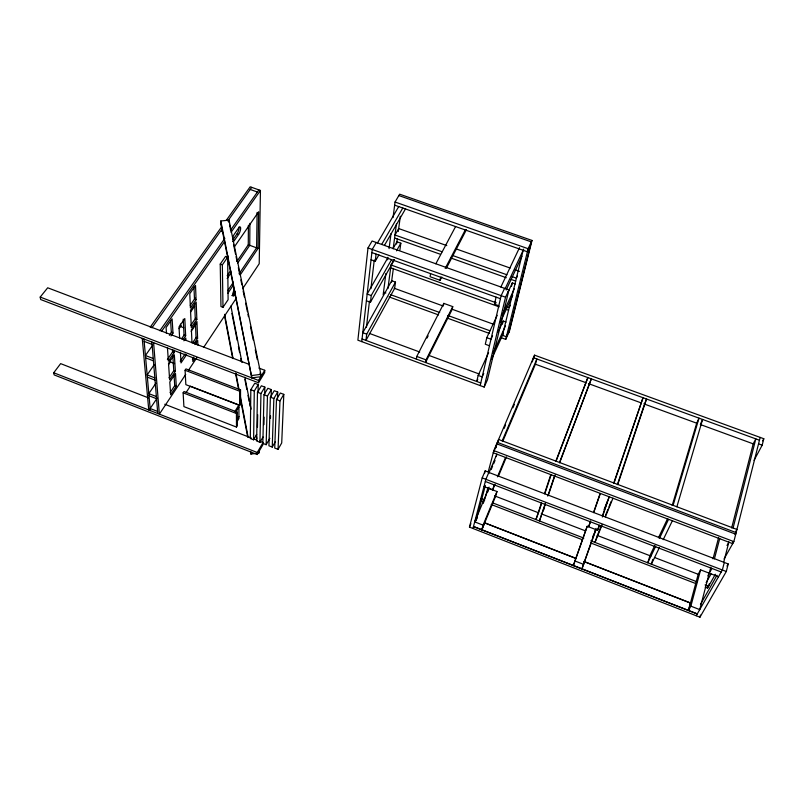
<?xml version="1.0" encoding="UTF-8"?>
<svg xmlns="http://www.w3.org/2000/svg" width="804" height="804" viewBox="0 0 804 804"><rect width="100%" height="100%" fill="white"/><g stroke="black" fill="none" stroke-linecap="round" stroke-linejoin="round"><path stroke-width="1.21" d="M240.537 389.86L240.527 404.08L239.692 405.447L185.845 384.654L185.081 370.252L185.975 368.905L240.537 389.86L239.682 391.226L239.692 405.447M237.019 261.3L248.265 244.798L248.406 225.241M249.923 223.341L249.742 245.331L237.743 262.958M258.074 392.101L258.215 384.573L254.757 383.257L250.818 389.689L250.305 438.522L253.612 439.808L256.717 434.522M259.33 450.883L259.29 452.903L250.959 454.099L250.979 452.069M251.833 377.87L220.819 220.979L229.019 220.165L260.868 374.362L260.818 376.714L251.833 377.87L220.859 223.432M253.612 439.808L254.285 391.015L258.215 384.573M257.109 212.437L256.607 247.833L239.079 273.832M240.175 274.988L258.084 248.366L258.647 211.764L234.487 246.697M226.266 220.366L250.175 186.799L260.436 190.458L259.21 263.732L242.567 288.797M264.657 394.623L264.848 387.116L261.38 385.789L257.471 392.231L256.637 440.994L259.943 442.28L263.039 436.984M257.461 427.195L257.682 414.663M148.378 397.849L60.642 363.629L53.737 372.754L54.119 374.895L257.22 454.521L257.25 452.491L263.029 442.572L259.511 441.205M249.491 364.493L47.697 287.792L40.2 297.068L40.642 299.52L258.506 382.774L258.546 380.433L264.737 370.292L258.878 368.061M259.943 442.28L260.948 393.568L264.848 387.116M271.119 397.096L271.34 389.598L267.873 388.272L263.993 394.734L262.848 443.416L266.164 444.702L269.853 438.331M264.737 370.292L264.687 372.634L258.506 382.774M263.933 424.663L264.114 417.155M266.164 444.702L267.471 396.07L271.34 389.598M277.43 399.518L277.712 392.03L274.234 390.704L270.375 397.186L268.928 445.788L272.244 447.084L275.3 441.758M270.466 418.341L270.536 415.839M272.244 447.084L273.862 398.523L277.712 392.03M276.486 399.528L274.737 448.049L278.063 449.346L281.712 442.954L283.802 394.362L280.315 393.035L276.486 399.528L279.973 400.864L278.063 449.346M368.001 247.944L357.88 340.182L484.179 387.066L487.425 379.87L508.952 289.882L372.091 241.009L368.001 247.944L505.535 297.219L484.179 387.066M361.76 341.62L372.222 249.461L376.292 242.506M366.433 327.288L369.468 301.098M370.925 288.636L374.262 259.963M366.694 334.152L365.961 340.404L394.633 288.405L395.498 282.103L391.709 280.737L362.775 332.705L366.694 334.152L395.498 282.103M366.393 300.776L370.433 302.254L371.217 295.55L391.578 259.561M371.046 259.792L375.237 261.3L376.081 254.094M383.176 294.777L385.9 273.46M387.649 259.803L387.97 257.32M389.086 248.627L390.985 233.723M393.055 217.572L395.045 202.025L399.658 194.186L531.997 240.436L509.424 331.208L505.736 339.368L501.023 337.65M387.95 288.505L391.056 264.918L394.071 259.612M393.176 248.788L396.432 223.964M391.528 282.073L393.357 268.415M396.613 244.054L397.347 238.607M398.292 231.532L400.342 216.256M399.91 249.954L400.834 243.2L396.915 241.803L393.196 248.335M416.331 359.087L416.773 356.443L443.798 303.379L452.742 306.615L452.23 309.289L425.557 362.514L426.03 359.87L452.742 306.615M430.602 273.651L430.09 276.717L440.069 280.305L441.788 276.998M440.069 280.305L440.602 277.239M443.305 306.053L443.798 303.379M488.571 352.735L478.149 375.398L476.752 381.498L477.787 379.237M497.214 315.319L486.792 337.68L485.294 344.233L489.455 345.76M498.802 305.741L494.47 304.193L496.088 297.138M480.169 385.578L501.153 295.651L504.6 288.334M502.41 324.112L503.153 321.027L506.078 322.082M511.535 286.204L512.329 282.897L515.364 283.973M502.48 335.328L523.163 250.295M505.736 339.368L528.148 248.707L531.997 240.436M508.771 332.635L531.323 241.893L398.844 195.553M754.031 460.34L762.182 445.195L763.8 438.733L534.549 355.157L493.837 450.602L488.199 472.018M733.228 541.534L732.695 543.655L493.264 452.783L496.158 445.999M472.963 528.479L485.887 479.315L488.882 472.26L485.194 470.853L482.189 477.898L469.466 527.112L699.942 617.201L726.303 571.493L728.203 563.956L488.812 472.42M724.042 558.961L733.851 541.615L760.172 437.406M731.65 527.967L753.197 443.848L755.82 438.883L733.087 527.997M723.67 562.388L728.886 541.986M724.283 562.458L722.364 569.986L696.224 615.743M484.571 473.265L485.194 470.853M714.414 558.85L719.741 538.509M699.942 617.201L700.485 615.1M705.198 587.211L707.54 588.116L708.173 585.704M709.208 583.865L708.575 586.277L705.078 584.93M710.826 567.212L699.731 609.613L690.867 606.156L688.445 610.497L698.194 574.297L700.606 569.865L718.515 576.739M713.017 558.86L718.665 537.374M476.109 520.53L485.365 485.465M495.475 448.572L496.731 443.808L735.73 534.188M496.088 447.124L497.354 442.361L736.122 532.6L735.057 534.509M497.776 442.532L498.58 439.476L736.926 529.444L735.851 531.354M485.003 498.601L487.897 487.797M496.249 456.561L496.892 454.159L488.691 473.516M487.797 491.927L489.093 487.113M690.867 606.156L700.606 569.865M688.445 610.497L690.475 602.98L584.387 561.684M483.073 525.143L481.807 529.786L495.656 496.239L496.972 491.515L488.762 488.36L474.702 521.876L483.073 525.143L496.972 491.515M483.988 486.561L492.701 489.917L494.098 484.842M532.298 361.911L533.454 357.73L759.458 440.21M533.675 358.293L534.549 355.157M676.878 506.781L702.595 419.457L700.726 423.487M672.204 505.455L696.696 423.185L699.018 418.15L673.099 505.354M652.778 559.443L651.361 564.177L659.441 547.484M541.414 503.033L535.926 519.595L538.097 513.927M544.539 493.566L550.8 474.621M538.529 512.801L541.665 503.304M544.81 493.807L551.102 474.812M545.373 503.214L539.434 520.952L545.192 504.651M547.755 496.118L554.489 476.028M548.378 495.163L555.142 475.003M555.976 461.496L587.845 377.578L555.876 461.094M543.383 510.6L544.539 507.183M617.351 484.671L644.115 405.296M617.763 484.46L646.557 399.005L644.517 404.111M587.211 526.258L573.352 565.574L587.211 526.258L597.553 530.228L599.171 525.494M602.789 514.841L607.221 501.817M613.653 483.274L643.029 397.719L614.035 483.053M602.367 517.002L609.221 496.832L604.085 509.605M597.342 535.454L594.99 542.409L602.085 524.962M593.01 536.409L593.804 534.087M596.116 529.394L581.915 568.91L595.653 529.504M590.628 520.881L588.588 526.781L590.528 521.846M593.493 512.62L600.035 493.746M593.804 512.379L600.357 493.465M559.534 462.481L591.332 378.845L559.614 462.863M594.719 531.816L596.096 528.399M597.553 530.228L599.543 525.303M597.804 534.318L601.503 525.223M605.663 514.992L607.975 509.304M608.899 507.033L611.211 501.344M605.402 516.821L612.97 498.219M481.797 529.826L484.671 522.861L575.865 558.368M492.701 489.917L495.073 484.219M498.4 476.259L506.46 456.903M497.425 476.852L505.505 457.466M475.888 520.771L477.335 517.304M483.134 503.465L484.591 500.008M469.466 527.112L470.913 523.675M502.198 440.833L536.891 358.976L535.414 364.212L502.771 441.336M491.184 469.546L492.621 466.139M493.586 463.868L495.023 460.471M504.088 428.482L505.555 425.035M512.902 407.789L514.369 404.342M509.424 330.012L506.379 336.745L501.706 335.047M491.606 359.197L503.505 333.087M483.747 373.488L482.189 376.885L478.149 375.398M493.073 353.067L505.505 325.841M510.289 305.229L509.254 307.48L506.892 306.625M497.947 332.353L503.153 321.027M500.299 322.273L512.691 295.42M492.54 335.851L490.983 339.218L486.792 337.68M501.867 315.691L514.299 288.817M505.535 297.219L508.952 289.882M507.636 292.957L512.329 282.897M530.56 244.959L527.384 251.773L394.643 205.151M517.444 275.893L516.389 278.154L511.676 276.476M506.178 289.983L521.987 256.215M505.203 288.556L523.716 249.119M494.47 304.193L495.535 301.942M500.872 287.008L519.505 247.642M654.707 545.635L649.903 555.695L647.763 562.79L655.762 546.067M658.446 537.796L667.521 518.781M659.501 538.268L668.566 519.324M663.21 539.685L672.365 520.761M427.004 338.092L428.13 335.881M445.195 268.425L465.295 229.914M446.371 268.194L466.431 229.683M435.838 263.782L455.617 226.507M762.634 440.893L763.8 438.733M707.811 575.855L711.912 568.428M706.143 582.679L711.058 573.925M726.997 545.474L728.836 542.197M370.433 302.254L394.382 259.752M396.523 250.838L400.834 243.2M707.54 588.116L715.379 574.257M387.618 258.134L367.157 294.073L371.217 295.55M700.445 604.407L717.007 575.272M726.977 566.086L728.203 563.956M375.237 261.3L378.955 254.868M384.523 245.22L405.568 208.769M381.679 244.436L402.824 207.965M257.22 454.521L262.978 444.612M377.498 242.939L398.744 206.538M279.973 400.864L283.802 394.362M237.019 421.728L238.929 418.572L238.919 404.945L190.277 386.161L186.216 392.362M236.487 427.085L237.311 425.728L237.27 412.13L184.015 391.508L183.131 392.844L183.905 406.603L236.487 427.085L236.436 413.497L237.27 412.13M237.009 419.598L238.929 416.452M235.039 411.266L238.919 404.945M235.693 412.392L238.919 407.125M185.704 374.443L159.353 414.14L153.594 342.685M188.478 370.272L196.799 357.74M203.734 347.288L236.326 298.204M170.116 392.633L174.981 385.317M192.377 359.217L193.774 357.127M176.297 386.322L170.659 394.794L169.795 382.011L175.503 373.508L176.297 386.322L174.729 385.709L174.056 375.227M194.839 358.433L192.819 361.468L192.658 357.961M231.793 295.57A4.412 1.317 -69.3 0 0 233.21 294.314L235.19 291.349M194.97 344.524L197.694 340.464L197.874 345.157M222.989 307.319L228.105 299.681L227.653 257.19L225.552 256.416L220.236 264.094L220.959 306.555L222.989 307.319L222.346 264.868L227.653 257.19M168.991 377.83L173.895 370.554M180.207 361.187L185.111 353.911M192.628 342.755L196.327 337.268M227.643 290.807L233.472 282.154M157.162 398.101L150.157 408.512L157.594 411.427M175.372 371.337L169.644 379.85L168.518 363.348L174.347 354.805L175.372 371.337L173.775 370.724L172.8 355.368M186.618 354.614L181.021 362.926L180.428 352.273M194.186 343.358L197.603 338.283L196.95 321.62L191.402 329.761L191.985 342.836M227.773 293.42L233.291 285.229M183.885 340.796L185.784 338.012L185.895 340.383M155.886 383.247L148.83 393.618L156.368 396.553M168.589 364.584L170.699 361.468M191.171 331.399L196.106 324.143M227.16 278.516L231.482 272.154M174.056 350.112L174.207 352.554L168.368 361.107L167.453 347.66M183.131 339.469L185.664 335.76L184.799 318.555L179.011 326.926L179.624 337.971M196.859 319.359L191.292 327.509L190.528 310.274L196.176 302.093L196.859 319.359L195.272 318.756L194.668 303.962M227.17 275.732L230.688 270.576M167.393 359.529L173.161 351.087M181.523 338.856L184.448 334.585M190.789 325.308L195.724 318.093M154.257 364.634L147.162 374.915L154.84 377.89M179.101 328.665L181.232 325.58M190.458 312.223L194.709 306.053M171.011 335.951L173.001 333.087L172.116 318.907L166.086 327.519L166.488 333.419M196.086 299.751L190.417 307.932L189.784 293.691L195.523 285.49L196.086 299.751L194.467 299.148L193.985 287.259M226.668 258.004L228.085 255.953M232.627 241.411A4.623 1.447 -70 0 0 234.446 240.406L238.587 234.446A4.603 1.437 -70.1 0 0 240.647 228.286A4.603 1.437 -70.1 0 0 238.577 228.055L234.416 234.024A4.623 1.447 -70 0 0 232.607 238.225M169.363 335.318L171.754 331.871M190.216 305.279L195.241 298.043M239.019 227.009A4.603 1.437 -70.1 0 1 237.029 233.874L232.879 239.833L234.446 240.406M159.845 330.735L224.879 238.265M230.668 230.044L258.898 189.905M161.483 331.449L224.587 241.542M231.039 232.346L260.436 190.458M152.589 345.298L145.423 355.519L153.242 358.524M151.906 327.811L222.015 229.14M227.793 220.999L251.712 187.352M150.217 327.158L221.2 227.492M251.853 375.508L260.868 374.362M395.045 202.025L528.148 248.707M446.793 245.602L398.694 228.557L394.985 235.019L442.13 251.773M456.18 248.918L510.158 268.044M514.851 269.702L519.545 271.36M452.742 255.541L506.962 274.797M394.593 237.994L440.441 254.295M451.024 258.064L506.279 277.712M510.982 279.38L515.686 281.058M250.205 189.463L257.401 192.025M371.87 252.577L500.44 298.696M391.046 264.988L496.249 302.806M390.674 267.802L499.153 306.847M505.043 308.967L508.58 310.233M394.161 288.234L442.381 305.721M451.798 309.128L494.138 324.474M237.029 233.874L238.587 234.446M383.518 292.093L385.86 292.947M390.543 294.646L439.687 312.505M447.878 315.48L489.998 330.796M248.265 244.798L258.084 248.366M389.076 296.917L438.562 314.927M447.989 318.354L489.234 333.369M758.534 443.858L762.182 445.195M535.534 364.252L586.146 382.764M588.498 383.619L641.461 402.995M643.823 403.849L696.787 423.226M700.314 424.512L753.278 443.878M220.236 264.094L222.346 264.868M369.378 333.399L419.688 352.001M429.055 355.458L479.365 374.071M416.773 356.443L426.03 359.87M362.061 338.956L480.772 382.985M233.21 294.314L234.698 294.867A4.412 1.317 -69.3 0 1 232.718 295.309A4.412 1.317 -69.3 0 1 234.155 289.932M183.754 327.751L180.558 326.545L180.428 324.082M197.603 338.283L196.045 337.69L195.462 323.399M493.837 450.602L733.851 541.615M185.664 335.76L184.066 335.147L183.232 319.168M173.001 333.087L171.342 332.454L170.599 320.635M40.2 297.068L258.546 380.433M174.207 352.554L172.579 351.941L172.428 349.489M144.167 341.388L152.087 344.424M482.189 477.898L726.303 571.493M250.818 389.689L254.285 391.015M257.471 392.231L260.948 393.568M263.993 394.734L267.471 396.07M270.375 397.186L273.862 398.523M485.325 481.475L721.218 571.996M174.579 363.619L170.347 361.991L170.187 359.619M185.081 370.252L239.682 391.226M145.635 357.84L153.433 360.845M494.54 495.857L537.725 512.49M541.233 513.836L585.583 530.921M597.251 535.424L650.949 556.097M654.446 557.453L698.797 574.528M481.234 498.47L484.732 499.827M492.892 502.972L583.825 538.097M590.819 540.801L696.917 581.774M480.712 500.45L483.053 501.354M491.234 504.51L582.428 539.765M590.618 542.921L695.842 583.593M147.353 377.156L155.021 380.121M183.131 392.844L236.436 413.497M484.531 522.811L575.553 558.267M583.714 561.443L691.068 603.261M575.131 561.061L583.734 564.408M149.021 395.769L156.549 398.704M164.76 404.241L251.33 438.009M253.662 438.924L257.179 440.29M697.279 613.894L473.476 526.53L697.259 613.934M53.737 372.754L257.25 452.491M229.532 224.949L230.014 227.291M230.256 228.457L230.758 230.909M233.532 244.386L235.552 254.185M236.064 256.637L237.069 261.541M238.336 267.662L239.602 273.792M240.858 279.913L241.873 284.817M243.13 290.947L244.396 297.068M245.662 303.198L247.431 311.771M247.933 314.223L248.436 316.675M250.456 326.474L253.24 339.951M255.26 349.76L257.28 359.559M260.054 373.036L260.818 376.714M230.889 306.053L241.974 362.514M244.868 377.237L251.129 409.156M256.195 434.934L256.918 438.612M231.934 313.449L237.22 340.363M238.416 346.474L239.612 352.594M240.818 358.715L241.29 361.157M244.888 379.508L246.808 389.297M248.014 395.407L249.21 401.528M249.692 403.97L250.175 406.422M224.617 314.314L233.09 358.594M235.914 373.347L238.979 389.347M239.924 394.261L248.155 437.316M224.487 315.57L232.688 358.473M235.492 373.187L238.537 389.126M240.416 398.935L247.682 436.934M250.486 451.647L250.959 454.099M142.248 338.353L148.76 409.98M143.946 338.997L150.348 410.603M151.896 342.032L157.765 413.517M196.226 342.223L196.327 344.574M220.819 220.979L222.065 231.723L222.035 229.281M229.019 220.165L229.05 222.618"/></g></svg>
